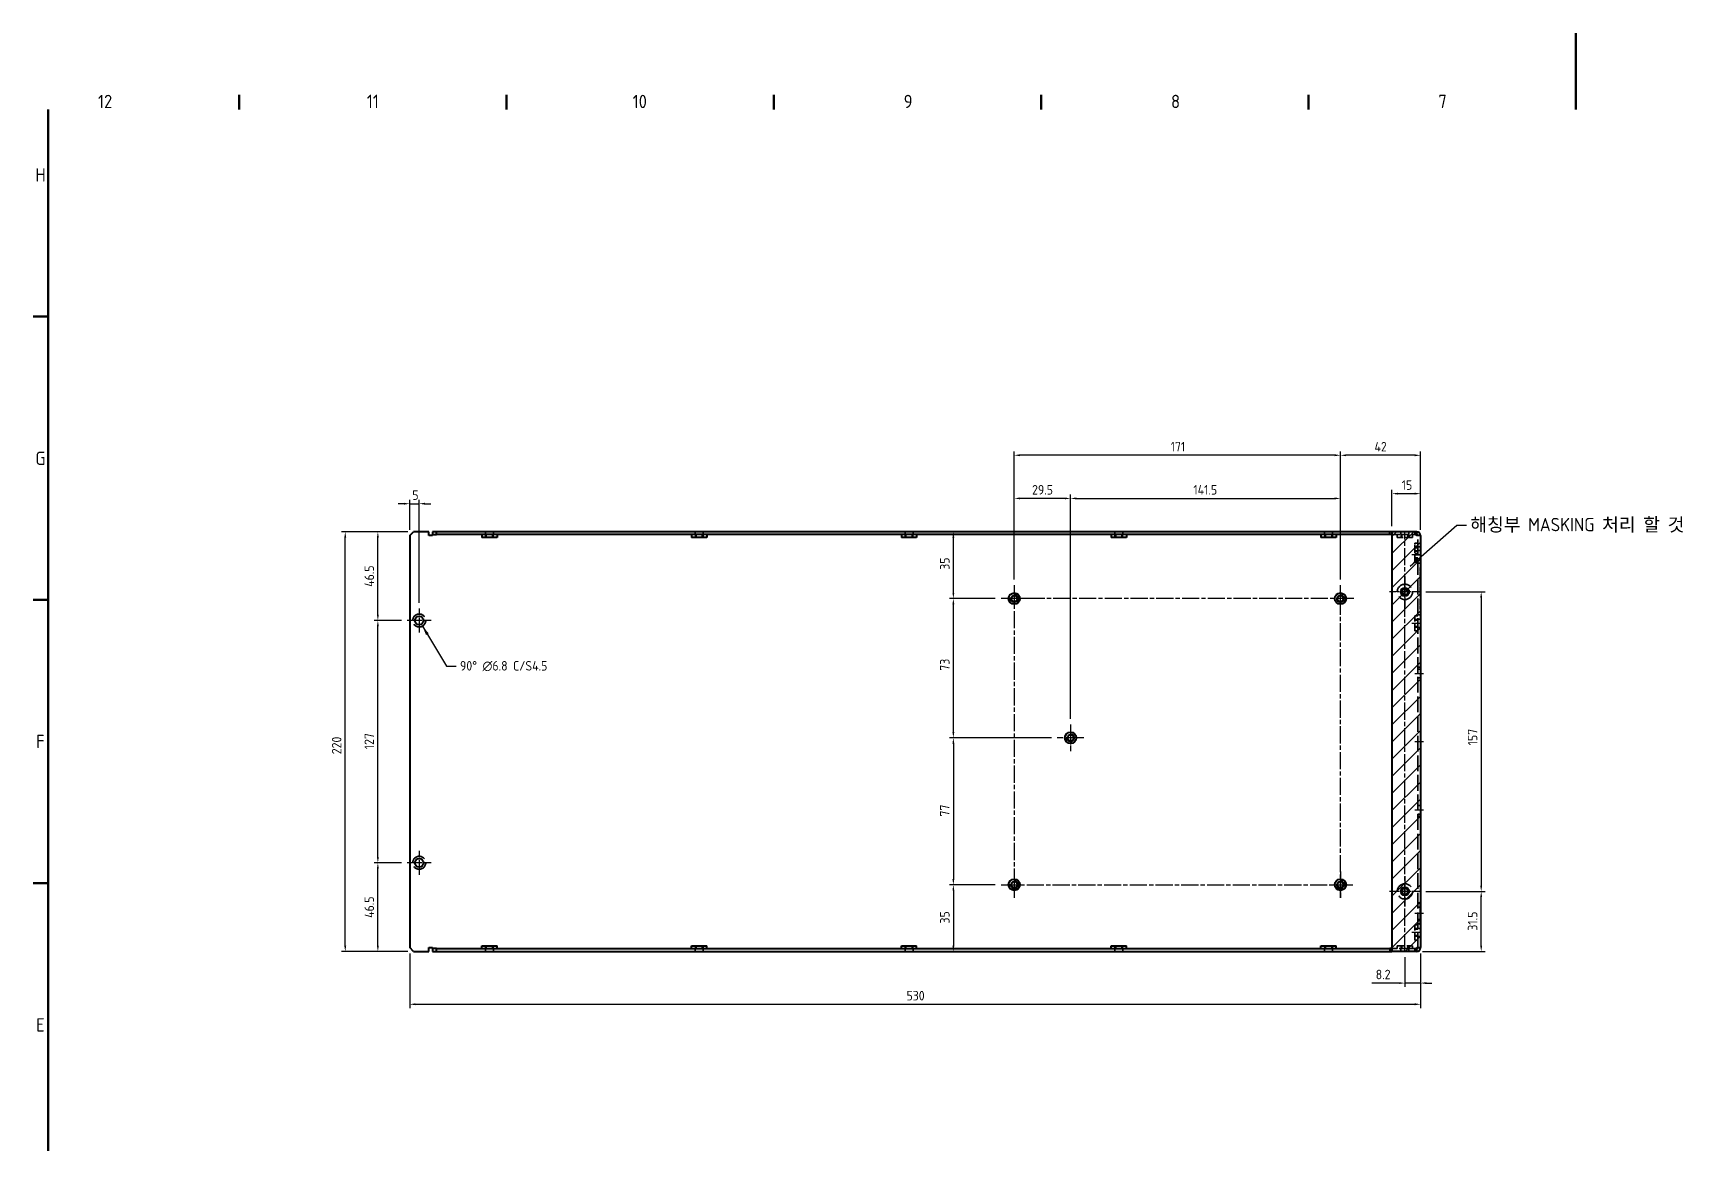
# Model space of a CAD drawing. Header units: millimetres. Extents: x 0 to 1682, y 0 to 1188.
# Drawn here: x 32 to 904, y 606 to 1188 of the extents above; entities that cross this region are included whole.
import ezdxf

# ---------------------------------------------------------------- set-up
doc = ezdxf.new("R2010")
doc.units = ezdxf.units.MM
doc.header["$LTSCALE"] = 2
doc.linetypes.add('CHAIN', pattern=[0.3543, 0.2362, -0.0295, 0.0591, -0.0295])
doc.linetypes.add('DASHED', pattern=[0.2067, 0.1654, -0.0413])
doc.layers.get('0').update_dxf_attribs({"color": 3, "lineweight": 25})
for name, color, linetype, lineweight in [('가려진 것(ISO)', 2, 'DASHED', 35), ('가시적인 것(ISO)', 3, 'Continuous', 40), ('가시적인 좁은 것(ISO)', 3, 'Continuous', 35), ('경계(ISO)', 7, 'Continuous', 50), ('기호(ISO)', 5, 'Continuous', 25), ('중심 표식(ISO)', 1, 'Continuous', 25), ('중심선(ISO)', 1, 'Continuous', 25), ('치수(ISO)', 2, 'Continuous', 25), ('해치(ISO)', 7, 'Continuous', 18)]:
    doc.layers.add(name, color=color, linetype=linetype, lineweight=lineweight)
doc.styles.add('문자 텍스트_PSTEK_POSCO', font='isocp.shx')
doc.styles.add('치수 텍스트_PSTEK_POSCO', font='isocp.shx')
doc.dimstyles.new('치수_PSTEK_POSCO', dxfattribs={"dimscale": 2, "dimtxt": 2.5, "dimasz": 1.5, "dimexe": 1, "dimexo": 1.5, "dimgap": 1, "dimtad": 1, "dimrnd": 1e-08, "dimdsep": 46, "dimtxsty": '치수 텍스트_PSTEK_POSCO', "dimcen": 0.09, "dimdle": 10, "dimclrd": 7, "dimclre": 7, "dimclrt": 2, "dimadec": 1, "dimazin": 2, "dimtfac": 1, "dimtmove": 0, "dimatfit": 3, "dimfxl": 0, "dimtolj": 1, "dimlwd": -1, "dimlwe": -1, "dimarcsym": 0})
doc.dimstyles.new('치수_PSTEK_POSCO$7', dxfattribs={"dimscale": 2, "dimtxt": 2.5, "dimasz": 2.5, "dimexe": 1, "dimexo": 1.5, "dimgap": 1, "dimtad": 1, "dimrnd": 1e-08, "dimdsep": 46, "dimtxsty": '치수 텍스트_PSTEK_POSCO', "dimcen": 0.09, "dimdle": 10, "dimclrd": 7, "dimclre": 7, "dimclrt": 2, "dimadec": 1, "dimazin": 2, "dimtfac": 1, "dimtmove": 0, "dimatfit": 3, "dimfxl": 0, "dimtolj": 1, "dimlwd": -1, "dimlwe": -1, "dimarcsym": 0})

# ---------------------------------------------------------------- blocks, each defined once
blk = doc.blocks.new('경계 Default Border')
at = {"layer": '경계(ISO)'}
for p, q in [((70.08, 574), (70.08, 577.9)), ((140.17, 574), (140.17, 577.9)), ((210.25, 574), (210.25, 577.9)), ((280.33, 574), (280.33, 577.9)), ((350.42, 574), (350.42, 577.9)), ((20, 519.75), (16.1, 519.75)), ((20, 445.5), (16.1, 445.5)), ((20, 371.25), (16.1, 371.25))]:
    blk.add_line(p, q, dxfattribs=at)
at = {"layer": '경계(ISO)', "flags": 128}
for points in [[(420.5, 594), (420.5, 574)], [(20, 20), (20, 574)]]:
    blk.add_lwpolyline(points, dxfattribs=at)
at = {"layer": '경계(ISO)', "color": 2, "char_height": 3.5, "attachment_point": 7, "style": '문자 텍스트_PSTEK_POSCO'}
for s, insert in [('12', (33.08, 574.37)), ('11', (103.55, 574.4)), ('10', (173.25, 574.37)), ('9', (244.29, 574.37)), ('8', (314.38, 574.37)), ('7', (384.46, 574.39)), ('H', (16.66, 555.13)), ('G', (16.66, 480.84)), ('F', (16.85, 406.63)), ('E', (16.85, 332.34))]:
    blk.add_mtext(s, dxfattribs=dict(at, insert=insert))
blk = doc.blocks.new('*D22')
at = {"layer": 'Defpoints', "color": 0}
for p in [(229.58, 708.66), (759.58, 708.66), (759.58, 678.99)]:
    blk.add_point(p, dxfattribs=at)
at = {"layer": '치수(ISO)', "color": 7}
for p, q in [((229.58, 705.66), (229.58, 676.99)), ((759.58, 705.66), (759.58, 676.99)), ((232.58, 678.99), (756.58, 678.99))]:
    blk.add_line(p, q, dxfattribs=at)
for points in [[(232.58, 679.49), (232.58, 678.49), (229.58, 678.99)], [(756.58, 679.49), (756.58, 678.49), (759.58, 678.99)]]:
    blk.add_solid(points, dxfattribs=at)
at = {"layer": '치수(ISO)', "color": 2, "insert": (490.07, 683.49), "char_height": 5, "attachment_point": 4, "style": '치수 텍스트_PSTEK_POSCO'}
blk.add_mtext('\\A1;530', dxfattribs=at)
blk = doc.blocks.new('*D29')
at = {"layer": 'Defpoints', "color": 0}
for p in [(717.58, 966.76), (759.58, 924.66), (717.58, 898.61)]:
    blk.add_point(p, dxfattribs=at)
at = {"layer": '치수(ISO)', "color": 7}
for p, q in [((717.58, 901.61), (717.58, 968.76)), ((759.58, 927.66), (759.58, 968.76)), ((756.58, 966.76), (720.58, 966.76))]:
    blk.add_line(p, q, dxfattribs=at)
for points in [[(720.58, 967.26), (720.58, 966.26), (717.58, 966.76)], [(756.58, 967.26), (756.58, 966.26), (759.58, 966.76)]]:
    blk.add_solid(points, dxfattribs=at)
at = {"layer": '치수(ISO)', "color": 2, "insert": (735.43, 971.26), "char_height": 5, "attachment_point": 4, "style": '치수 텍스트_PSTEK_POSCO'}
blk.add_mtext('\\A1;42', dxfattribs=at)
blk = doc.blocks.new('*D30')
at = {"layer": 'Defpoints', "color": 0}
for p in [(514.63, 891.66), (539.63, 891.66), (569.13, 818.66)]:
    blk.add_point(p, dxfattribs=at)
at = {"layer": '치수(ISO)', "color": 7}
for p, q in [((536.63, 891.66), (512.63, 891.66)), ((514.63, 821.66), (514.63, 888.66)), ((566.13, 818.66), (512.63, 818.66))]:
    blk.add_line(p, q, dxfattribs=at)
for points in [[(514.13, 888.66), (515.13, 888.66), (514.63, 891.66)], [(514.13, 821.66), (515.13, 821.66), (514.63, 818.66)]]:
    blk.add_solid(points, dxfattribs=at)
at = {"layer": '치수(ISO)', "color": 2, "insert": (510.13, 853.81), "char_height": 5, "attachment_point": 4, "rotation": 90, "style": '치수 텍스트_PSTEK_POSCO'}
blk.add_mtext('\\A1;73', dxfattribs=at)
blk = doc.blocks.new('*D31')
at = {"layer": 'Defpoints', "color": 0}
for p in [(423.16, 926.66), (514.63, 926.66), (539.63, 891.66)]:
    blk.add_point(p, dxfattribs=at)
at = {"layer": '치수(ISO)', "color": 7}
for p, q in [((514.63, 894.66), (514.63, 923.66)), ((536.63, 891.66), (512.63, 891.66))]:
    blk.add_line(p, q, dxfattribs=at)
for points in [[(514.13, 923.66), (515.13, 923.66), (514.63, 926.66)], [(514.13, 894.66), (515.13, 894.66), (514.63, 891.66)]]:
    blk.add_solid(points, dxfattribs=at)
at = {"layer": '치수(ISO)', "color": 2, "insert": (510.13, 906.75), "char_height": 5, "attachment_point": 4, "rotation": 90, "style": '치수 텍스트_PSTEK_POSCO'}
blk.add_mtext('\\A1;35', dxfattribs=at)
blk = doc.blocks.new('*D32')
at = {"layer": 'Defpoints', "color": 0}
for p in [(759.58, 946.66), (744.58, 926.66), (759.58, 924.66)]:
    blk.add_point(p, dxfattribs=at)
at = {"layer": '치수(ISO)', "color": 7}
for p, q in [((744.58, 929.66), (744.58, 948.66)), ((747.58, 946.66), (756.58, 946.66)), ((759.58, 927.66), (759.58, 948.66))]:
    blk.add_line(p, q, dxfattribs=at)
for points in [[(747.58, 947.16), (747.58, 946.16), (744.58, 946.66)], [(756.58, 947.16), (756.58, 946.16), (759.58, 946.66)]]:
    blk.add_solid(points, dxfattribs=at)
at = {"layer": '치수(ISO)', "color": 2, "insert": (749.72, 951.16), "char_height": 5, "attachment_point": 4, "style": '치수 텍스트_PSTEK_POSCO'}
blk.add_mtext('\\A1;15', dxfattribs=at)
blk = doc.blocks.new('*D33')
at = {"layer": 'Defpoints', "color": 0}
for p in [(195.78, 926.66), (231.58, 926.66), (231.58, 706.66)]:
    blk.add_point(p, dxfattribs=at)
at = {"layer": '치수(ISO)', "color": 7}
for p, q in [((228.58, 926.66), (193.78, 926.66)), ((195.78, 709.66), (195.78, 923.66)), ((228.58, 706.66), (193.78, 706.66))]:
    blk.add_line(p, q, dxfattribs=at)
for points in [[(195.28, 923.66), (196.28, 923.66), (195.78, 926.66)], [(195.28, 709.66), (196.28, 709.66), (195.78, 706.66)]]:
    blk.add_solid(points, dxfattribs=at)
at = {"layer": '치수(ISO)', "color": 2, "insert": (191.28, 810.07), "char_height": 5, "attachment_point": 4, "rotation": 90, "style": '치수 텍스트_PSTEK_POSCO'}
blk.add_mtext('\\A1;220', dxfattribs=at)
blk = doc.blocks.new('*D34')
at = {"layer": 'Defpoints', "color": 0}
for p in [(759.38, 895.16), (759.38, 738.16), (791.38, 738.16)]:
    blk.add_point(p, dxfattribs=at)
at = {"layer": '치수(ISO)', "color": 7}
for p, q in [((762.38, 895.16), (793.38, 895.16)), ((791.38, 892.16), (791.38, 741.16)), ((762.38, 738.16), (793.38, 738.16))]:
    blk.add_line(p, q, dxfattribs=at)
for points in [[(790.88, 892.16), (791.88, 892.16), (791.38, 895.16)], [(790.88, 741.16), (791.88, 741.16), (791.38, 738.16)]]:
    blk.add_solid(points, dxfattribs=at)
at = {"layer": '치수(ISO)', "color": 2, "insert": (786.88, 814.73), "char_height": 5, "attachment_point": 4, "rotation": 90, "style": '치수 텍스트_PSTEK_POSCO'}
blk.add_mtext('\\A1;157', dxfattribs=at)
blk = doc.blocks.new('*D35')
at = {"layer": 'Defpoints', "color": 0}
for p in [(759.38, 738.16), (791.38, 738.16), (757.58, 706.66)]:
    blk.add_point(p, dxfattribs=at)
at = {"layer": '치수(ISO)', "color": 7}
for p, q in [((762.38, 738.16), (793.38, 738.16)), ((791.38, 709.66), (791.38, 735.16)), ((760.58, 706.66), (793.38, 706.66))]:
    blk.add_line(p, q, dxfattribs=at)
for points in [[(790.88, 735.16), (791.88, 735.16), (791.38, 738.16)], [(790.88, 709.66), (791.88, 709.66), (791.38, 706.66)]]:
    blk.add_solid(points, dxfattribs=at)
at = {"layer": '치수(ISO)', "color": 2, "insert": (786.88, 717.56), "char_height": 5, "attachment_point": 4, "rotation": 90, "style": '치수 텍스트_PSTEK_POSCO'}
blk.add_mtext('\\A1;31.5', dxfattribs=at)
blk = doc.blocks.new('*D54')
at = {"layer": 'Defpoints', "color": 0}
for p in [(717.58, 944.17), (717.58, 898.61), (576.08, 825.61)]:
    blk.add_point(p, dxfattribs=at)
at = {"layer": '치수(ISO)', "color": 7}
for p, q in [((576.08, 828.61), (576.08, 946.17)), ((579.08, 944.17), (714.58, 944.17)), ((717.58, 901.61), (717.58, 946.17))]:
    blk.add_line(p, q, dxfattribs=at)
for points in [[(579.08, 944.67), (579.08, 943.67), (576.08, 944.17)], [(714.58, 944.67), (714.58, 943.67), (717.58, 944.17)]]:
    blk.add_solid(points, dxfattribs=at)
at = {"layer": '치수(ISO)', "color": 2, "insert": (640.47, 948.67), "char_height": 5, "attachment_point": 4, "style": '치수 텍스트_PSTEK_POSCO'}
blk.add_mtext('\\A1;141.5', dxfattribs=at)
blk = doc.blocks.new('*D55')
at = {"layer": 'Defpoints', "color": 0}
for p in [(546.58, 966.79), (546.58, 898.61), (717.58, 898.61)]:
    blk.add_point(p, dxfattribs=at)
at = {"layer": '치수(ISO)', "color": 7}
for p, q in [((546.58, 901.61), (546.58, 968.79)), ((717.58, 901.61), (717.58, 968.79)), ((714.58, 966.79), (549.58, 966.79))]:
    blk.add_line(p, q, dxfattribs=at)
for points in [[(549.58, 967.29), (549.58, 966.29), (546.58, 966.79)], [(714.58, 967.29), (714.58, 966.29), (717.58, 966.79)]]:
    blk.add_solid(points, dxfattribs=at)
at = {"layer": '치수(ISO)', "color": 2, "insert": (628.58, 971.29), "char_height": 5, "attachment_point": 4, "style": '치수 텍스트_PSTEK_POSCO'}
blk.add_mtext('\\A1;171', dxfattribs=at)
blk = doc.blocks.new('*D58')
at = {"layer": 'Defpoints', "color": 0}
for p in [(569.13, 818.66), (514.63, 741.66), (539.63, 741.66)]:
    blk.add_point(p, dxfattribs=at)
at = {"layer": '치수(ISO)', "color": 7}
for p, q in [((566.13, 818.66), (512.63, 818.66)), ((514.63, 815.66), (514.63, 744.66)), ((536.63, 741.66), (512.63, 741.66))]:
    blk.add_line(p, q, dxfattribs=at)
for points in [[(514.13, 815.66), (515.13, 815.66), (514.63, 818.66)], [(514.13, 744.66), (515.13, 744.66), (514.63, 741.66)]]:
    blk.add_solid(points, dxfattribs=at)
at = {"layer": '치수(ISO)', "color": 2, "insert": (510.13, 777.41), "char_height": 5, "attachment_point": 4, "rotation": 90, "style": '치수 텍스트_PSTEK_POSCO'}
blk.add_mtext('\\A1;77', dxfattribs=at)
blk = doc.blocks.new('*D59')
at = {"layer": 'Defpoints', "color": 0}
for p in [(539.63, 741.66), (514.63, 706.66), (514.63, 706.66)]:
    blk.add_point(p, dxfattribs=at)
at = {"layer": '치수(ISO)', "color": 7}
for p, q in [((536.63, 741.66), (512.63, 741.66)), ((514.63, 738.66), (514.63, 709.66))]:
    blk.add_line(p, q, dxfattribs=at)
for points in [[(514.13, 738.66), (515.13, 738.66), (514.63, 741.66)], [(514.13, 709.66), (515.13, 709.66), (514.63, 706.66)]]:
    blk.add_solid(points, dxfattribs=at)
at = {"layer": '치수(ISO)', "color": 2, "insert": (510.13, 721.31), "char_height": 5, "attachment_point": 4, "rotation": 90, "style": '치수 텍스트_PSTEK_POSCO'}
blk.add_mtext('\\A1;35', dxfattribs=at)
blk = doc.blocks.new('*D60')
at = {"layer": 'Defpoints', "color": 0}
for p in [(546.58, 944.17), (546.58, 898.61), (576.08, 825.61)]:
    blk.add_point(p, dxfattribs=at)
at = {"layer": '치수(ISO)', "color": 7}
for p, q in [((546.58, 901.61), (546.58, 946.17)), ((573.08, 944.17), (549.58, 944.17)), ((576.08, 828.61), (576.08, 946.17))]:
    blk.add_line(p, q, dxfattribs=at)
for points in [[(549.58, 944.67), (549.58, 943.67), (546.58, 944.17)], [(573.08, 944.67), (573.08, 943.67), (576.08, 944.17)]]:
    blk.add_solid(points, dxfattribs=at)
at = {"layer": '치수(ISO)', "color": 2, "insert": (555.9, 948.67), "char_height": 5, "attachment_point": 4, "style": '치수 텍스트_PSTEK_POSCO'}
blk.add_mtext('\\A1;29.5', dxfattribs=at)
blk = doc.blocks.new('*D65')
at = {"layer": 'Defpoints', "color": 0}
for p in [(212.88, 753.16), (228.33, 753.16), (231.58, 706.66)]:
    blk.add_point(p, dxfattribs=at)
at = {"layer": '치수(ISO)', "color": 7}
for p, q in [((225.33, 753.16), (210.88, 753.16)), ((212.88, 709.66), (212.88, 750.16)), ((228.58, 706.66), (210.88, 706.66))]:
    blk.add_line(p, q, dxfattribs=at)
for points in [[(212.38, 750.16), (213.38, 750.16), (212.88, 753.16)], [(212.38, 709.66), (213.38, 709.66), (212.88, 706.66)]]:
    blk.add_solid(points, dxfattribs=at)
at = {"layer": '치수(ISO)', "color": 2, "insert": (208.38, 724.29), "char_height": 5, "attachment_point": 4, "rotation": 90, "style": '치수 텍스트_PSTEK_POSCO'}
blk.add_mtext('\\A1;46.5', dxfattribs=at)
blk = doc.blocks.new('*D66')
at = {"layer": 'Defpoints', "color": 0}
for p in [(212.88, 880.16), (228.33, 880.16), (228.33, 753.16)]:
    blk.add_point(p, dxfattribs=at)
at = {"layer": '치수(ISO)', "color": 7}
for p, q in [((225.33, 880.16), (210.88, 880.16)), ((212.88, 756.16), (212.88, 877.16)), ((225.33, 753.16), (210.88, 753.16))]:
    blk.add_line(p, q, dxfattribs=at)
for points in [[(212.38, 877.16), (213.38, 877.16), (212.88, 880.16)], [(212.38, 756.16), (213.38, 756.16), (212.88, 753.16)]]:
    blk.add_solid(points, dxfattribs=at)
at = {"layer": '치수(ISO)', "color": 2, "insert": (208.38, 812.68), "char_height": 5, "attachment_point": 4, "rotation": 90, "style": '치수 텍스트_PSTEK_POSCO'}
blk.add_mtext('\\A1;127', dxfattribs=at)
blk = doc.blocks.new('*D67')
at = {"layer": 'Defpoints', "color": 0}
for p in [(212.88, 926.66), (231.58, 926.66), (228.33, 880.16)]:
    blk.add_point(p, dxfattribs=at)
at = {"layer": '치수(ISO)', "color": 7}
for p, q in [((228.58, 926.66), (210.88, 926.66)), ((212.88, 883.16), (212.88, 923.66)), ((225.33, 880.16), (210.88, 880.16))]:
    blk.add_line(p, q, dxfattribs=at)
for points in [[(212.38, 923.66), (213.38, 923.66), (212.88, 926.66)], [(212.38, 883.16), (213.38, 883.16), (212.88, 880.16)]]:
    blk.add_solid(points, dxfattribs=at)
at = {"layer": '치수(ISO)', "color": 2, "insert": (208.38, 897.83), "char_height": 5, "attachment_point": 4, "rotation": 90, "style": '치수 텍스트_PSTEK_POSCO'}
blk.add_mtext('\\A1;46.5', dxfattribs=at)
blk = doc.blocks.new('*D68')
at = {"layer": 'Defpoints', "color": 0}
for p in [(234.58, 941.39), (229.58, 924.66), (234.58, 886.41)]:
    blk.add_point(p, dxfattribs=at)
at = {"layer": '치수(ISO)', "color": 7}
for p, q in [((229.58, 927.66), (229.58, 943.39)), ((234.58, 889.41), (234.58, 943.39)), ((226.58, 941.39), (223.58, 941.39)), ((229.58, 941.39), (234.58, 941.39)), ((237.58, 941.39), (240.58, 941.39))]:
    blk.add_line(p, q, dxfattribs=at)
for points in [[(226.58, 941.89), (226.58, 940.89), (229.58, 941.39)], [(237.58, 941.89), (237.58, 940.89), (234.58, 941.39)]]:
    blk.add_solid(points, dxfattribs=at)
at = {"layer": '치수(ISO)', "color": 2, "insert": (230.97, 945.89), "char_height": 5, "attachment_point": 4, "style": '치수 텍스트_PSTEK_POSCO'}
blk.add_mtext('\\A1;5', dxfattribs=at)
blk = doc.blocks.new('*D69')
at = {"layer": 'Defpoints', "color": 0}
for p in [(751.38, 706.66), (759.58, 708.66), (759.58, 690.1)]:
    blk.add_point(p, dxfattribs=at)
at = {"layer": '치수(ISO)', "color": 7}
for p, q in [((751.38, 703.66), (751.38, 688.1)), ((759.58, 705.66), (759.58, 688.1)), ((748.38, 690.1), (734.07, 690.1)), ((759.58, 690.1), (751.38, 690.1)), ((762.58, 690.1), (765.58, 690.1))]:
    blk.add_line(p, q, dxfattribs=at)
for points in [[(748.38, 690.6), (748.38, 689.6), (751.38, 690.1)], [(762.58, 690.6), (762.58, 689.6), (759.58, 690.1)]]:
    blk.add_solid(points, dxfattribs=at)
at = {"layer": '치수(ISO)', "color": 2, "insert": (736.07, 694.6), "char_height": 5, "attachment_point": 4, "style": '치수 텍스트_PSTEK_POSCO'}
blk.add_mtext('\\A1;8.2', dxfattribs=at)

msp = doc.modelspace()

# ---------------------------------------------------------------- hatches: boundary and pattern name
at = {"layer": '해치(ISO)'}
h = msp.add_hatch(dxfattribs=at)
h.set_pattern_fill('ANSI31', color=1, scale=50.8, style=0)
h.set_pattern_definition([(45, (0, 0), (-4.490128, 4.490128), [])])
edge = h.paths.add_edge_path()
edge.add_line((744.575, 926.664), (744.575, 706.664))
edge.add_line((744.575, 706.664), (757.575, 706.664))
edge.add_arc((757.575, 708.664), 2, 270, 360)
edge.add_line((759.575, 708.664), (759.575, 924.664))
edge.add_arc((757.575, 924.664), 2, 0, 90)
edge.add_line((757.575, 926.664), (744.575, 926.664))

# ---------------------------------------------------------------- linework, layer by layer
at = {"layer": '가려진 것(ISO)', "ltscale": 1.428422}
for p, q in [((269.275, 926.664), (269.275, 925.164)), ((269.375, 925.164), (269.375, 923.664)), ((269.754, 923.664), (269.754, 925.164)), ((272.996, 923.664), (272.996, 925.164)), ((273.375, 923.664), (273.375, 925.164)), ((273.475, 926.664), (273.475, 925.164)), ((379.275, 926.664), (379.275, 925.164)), ((379.375, 925.164), (379.375, 923.664)), ((379.754, 923.664), (379.754, 925.164)), ((382.996, 923.664), (382.996, 925.164)), ((383.375, 923.664), (383.375, 925.164)), ((383.475, 926.664), (383.475, 925.164)), ((489.275, 926.664), (489.275, 925.164)), ((489.375, 925.164), (489.375, 923.664)), ((489.754, 923.664), (489.754, 925.164)), ((492.996, 923.664), (492.996, 925.164)), ((493.375, 923.664), (493.375, 925.164)), ((493.475, 926.664), (493.475, 925.164)), ((599.275, 926.664), (599.275, 925.164)), ((599.375, 925.164), (599.375, 923.664)), ((599.754, 923.664), (599.754, 925.164)), ((602.996, 923.664), (602.996, 925.164)), ((603.375, 923.664), (603.375, 925.164)), ((603.475, 926.664), (603.475, 925.164)), ((709.275, 926.664), (709.275, 925.164)), ((709.375, 925.164), (709.375, 923.664)), ((709.754, 923.664), (709.754, 925.164)), ((712.996, 923.664), (712.996, 925.164)), ((713.375, 923.664), (713.375, 925.164)), ((713.475, 926.664), (713.475, 925.164)), ((747.375, 925.164), (747.375, 923.664)), ((749.275, 926.664), (749.275, 925.164)), ((749.375, 925.164), (749.375, 923.664)), ((749.754, 923.664), (749.754, 925.164)), ((752.996, 923.664), (752.996, 925.164)), ((753.375, 923.664), (753.375, 925.164)), ((753.475, 926.664), (753.475, 925.164)), ((755.375, 925.164), (755.375, 923.664)), ((758.075, 920.664), (756.575, 920.664)), ((758.075, 918.664), (756.575, 918.664)), ((758.075, 918.285), (756.575, 918.285)), ((758.075, 916.664), (756.575, 916.664)), ((758.075, 916.285), (756.575, 916.285)), ((758.075, 918.764), (759.575, 918.764)), ((758.075, 916.914), (759.575, 916.914)), ((758.075, 915.043), (756.575, 915.043)), ((756.575, 914.664), (758.075, 914.664)), ((758.075, 913.043), (756.575, 913.043)), ((756.575, 912.664), (758.075, 912.664)), ((758.075, 910.664), (756.575, 910.664)), ((758.075, 914.564), (759.575, 914.564)), ((758.075, 912.414), (759.575, 912.414)), ((758.075, 910.164), (759.575, 910.164)), ((758.075, 882.664), (756.575, 882.664)), ((758.075, 880.664), (756.575, 880.664)), ((758.075, 883.164), (759.575, 883.164)), ((758.075, 880.914), (759.575, 880.914)), ((758.075, 880.285), (756.575, 880.285)), ((758.075, 877.043), (756.575, 877.043)), ((756.575, 876.664), (758.075, 876.664)), ((758.075, 874.664), (756.575, 874.664)), ((758.075, 876.414), (759.575, 876.414)), ((758.075, 855.664), (759.575, 855.664)), ((758.075, 854.664), (759.575, 854.664)), ((758.075, 850.164), (759.575, 850.164)), ((758.075, 783.164), (759.575, 783.164)), ((758.075, 778.664), (759.575, 778.664)), ((758.075, 777.664), (759.575, 777.664)), ((759.575, 732.164), (758.075, 732.164)), ((758.075, 729.914), (759.575, 729.914)), ((758.075, 720.664), (756.575, 720.664)), ((758.075, 718.664), (756.575, 718.664)), ((758.075, 718.285), (756.575, 718.285)), ((758.075, 715.043), (756.575, 715.043)), ((758.075, 723.414), (759.575, 723.414)), ((759.575, 721.164), (758.075, 721.164)), ((758.075, 718.764), (759.575, 718.764)), ((269.275, 708.164), (269.275, 706.664)), ((269.375, 709.664), (269.375, 708.164)), ((269.754, 708.164), (269.754, 709.664)), ((272.996, 708.164), (272.996, 709.664)), ((273.375, 708.164), (273.375, 709.664)), ((273.475, 708.164), (273.475, 706.664)), ((379.275, 708.164), (379.275, 706.664)), ((379.375, 709.664), (379.375, 708.164)), ((379.754, 708.164), (379.754, 709.664)), ((382.996, 708.164), (382.996, 709.664)), ((383.375, 708.164), (383.375, 709.664)), ((383.475, 708.164), (383.475, 706.664)), ((489.275, 708.164), (489.275, 706.664)), ((489.375, 709.664), (489.375, 708.164)), ((489.754, 708.164), (489.754, 709.664)), ((492.996, 708.164), (492.996, 709.664)), ((493.375, 708.164), (493.375, 709.664)), ((493.475, 708.164), (493.475, 706.664)), ((599.275, 708.164), (599.275, 706.664)), ((599.375, 709.664), (599.375, 708.164)), ((599.754, 708.164), (599.754, 709.664)), ((602.996, 708.164), (602.996, 709.664)), ((603.375, 708.164), (603.375, 709.664)), ((603.475, 708.164), (603.475, 706.664)), ((709.275, 708.164), (709.275, 706.664)), ((709.375, 709.664), (709.375, 708.164)), ((709.754, 708.164), (709.754, 709.664)), ((712.996, 708.164), (712.996, 709.664)), ((713.375, 708.164), (713.375, 709.664)), ((713.475, 708.164), (713.475, 706.664)), ((747.375, 708.164), (747.375, 709.664)), ((749.275, 708.164), (749.275, 706.664)), ((749.375, 709.664), (749.375, 708.164)), ((749.754, 708.164), (749.754, 709.664)), ((752.996, 708.164), (752.996, 709.664)), ((753.375, 708.164), (753.375, 709.664)), ((753.475, 708.164), (753.475, 706.664)), ((755.375, 708.164), (755.375, 709.664)), ((756.575, 714.664), (758.075, 714.664)), ((758.075, 712.664), (756.575, 712.664)), ((758.075, 714.564), (759.575, 714.564))]:
    msp.add_line(p, q, dxfattribs=at)
at = {"layer": '가려진 것(ISO)', "ltscale": 12.380428}
for p, q in [((744.575, 925.164), (757.575, 925.164)), ((757.575, 708.164), (744.575, 708.164))]:
    msp.add_line(p, q, dxfattribs=at)
at = {"layer": '가려진 것(ISO)', "ltscale": 1.261536}
for p, q in [((756.515, 925.339), (756.515, 926.664)), ((756.515, 707.989), (756.515, 706.664))]:
    msp.add_line(p, q, dxfattribs=at)
at = {"layer": '가려진 것(ISO)', "ltscale": 0.166787}
for p, q in [((756.515, 925.164), (756.515, 925.339)), ((756.515, 708.164), (756.515, 707.989))]:
    msp.add_line(p, q, dxfattribs=at)
at = {"layer": '가려진 것(ISO)', "ltscale": 24.880779}
msp.add_line((758.075, 708.664), (758.075, 924.664), dxfattribs=at)
at = {"layer": '가려진 것(ISO)', "ltscale": 11.967462}
for p, q in [((755.375, 923.664), (747.375, 923.664)), ((756.575, 910.664), (756.575, 918.664)), ((756.575, 874.664), (756.575, 882.664)), ((756.575, 712.664), (756.575, 720.664)), ((747.375, 709.664), (755.375, 709.664))]:
    msp.add_line(p, q, dxfattribs=at)
at = {"layer": '가려진 것(ISO)', "ltscale": 3.989087}
msp.add_line((756.575, 918.664), (756.575, 920.664), dxfattribs=at)
at = {"layer": '가려진 것(ISO)', "ltscale": 0.009423}
for p, q in [((759.575, 907.836), (759.585, 907.836)), ((759.575, 906.642), (759.585, 906.642)), ((759.575, 904.867), (759.585, 904.867)), ((759.575, 904.862), (759.585, 904.862)), ((759.575, 904.157), (759.585, 904.157)), ((759.575, 903.695), (759.585, 903.695)), ((759.575, 902.346), (759.585, 902.346)), ((759.575, 901.561), (759.585, 901.561)), ((759.575, 899.648), (759.585, 899.648)), ((759.575, 898.848), (759.585, 898.848)), ((759.575, 896.922), (759.585, 896.922)), ((759.575, 896.543), (759.585, 896.543)), ((759.575, 895.741), (759.585, 895.741)), ((759.575, 894.294), (759.585, 894.294)), ((759.575, 893.915), (759.585, 893.915)), ((759.575, 893.113), (759.585, 893.113)), ((759.575, 890.878), (759.585, 890.878)), ((759.575, 890.57), (759.585, 890.57)), ((759.575, 890.47), (759.585, 890.47)), ((759.575, 890.251), (759.585, 890.251)), ((759.575, 889.5), (759.585, 889.5)), ((759.575, 889.286), (759.585, 889.286)), ((759.575, 889.191), (759.585, 889.191)), ((759.575, 889.16), (759.585, 889.16)), ((759.575, 888.919), (759.585, 888.919)), ((759.575, 888.878), (759.585, 888.878)), ((759.575, 888.503), (759.585, 888.503)), ((759.575, 886.69), (759.585, 886.69)), ((759.575, 732.364), (759.585, 732.364)), ((759.575, 730.664), (759.585, 730.664)), ((759.575, 729.164), (759.585, 729.164)), ((759.575, 728.164), (759.585, 728.164)), ((759.575, 727.014), (759.585, 727.014)), ((759.575, 726.314), (759.585, 726.314)), ((759.575, 725.164), (759.585, 725.164)), ((759.575, 724.164), (759.585, 724.164)), ((759.575, 722.664), (759.585, 722.664)), ((759.575, 720.964), (759.585, 720.964))]:
    msp.add_line(p, q, dxfattribs=at)
at = {"layer": '가려진 것(ISO)', "ltscale": 30.397606}
for centre in [(751.375, 895.164), (751.375, 738.164)]:
    msp.add_circle(centre, 4, dxfattribs=at)
at = {"layer": '가려진 것(ISO)', "ltscale": 25.837965}
for centre in [(234.575, 880.164), (234.575, 753.164)]:
    msp.add_circle(centre, 3.4, dxfattribs=at)
at = {"layer": '가려진 것(ISO)', "ltscale": 2.644453}
for points, knots in [([(757.405, 925.164), (757.14, 925.921), (756.876, 926.53), (756.612, 926.643), (756.58, 926.657), (756.547, 926.664), (756.515, 926.664)], [0.2526803, 0.2526803, 0.2526803, 0.2526803, 1.4265326, 1.4265326, 1.4265326, 1.5707963, 1.5707963, 1.5707963, 1.5707963]), ([(756.515, 706.664), (756.779, 706.664), (757.043, 707.169), (757.307, 707.891), (757.34, 707.979), (757.372, 708.071), (757.405, 708.164)], [0, 0, 0, 0, 1.1738524, 1.1738524, 1.1738524, 1.3181161, 1.3181161, 1.3181161, 1.3181161])]:
    msp.add_open_spline(points, degree=3, knots=knots, dxfattribs=at)
at = {"layer": '가려진 것(ISO)', "ltscale": 1.253394}
for points in [[(757.575, 924.664), (757.222, 924.926), (756.868, 925.164), (756.515, 925.164)], [(757.575, 708.664), (757.222, 708.402), (756.868, 708.164), (756.515, 708.164)]]:
    msp.add_open_spline(points, degree=3, dxfattribs=at)
at = {"layer": '가려진 것(ISO)', "ltscale": 0.507866}
for points in [[(757.575, 924.664), (757.518, 924.832), (757.461, 925.001), (757.405, 925.164)], [(757.405, 708.164), (757.461, 708.327), (757.518, 708.495), (757.575, 708.664)]]:
    msp.add_open_spline(points, degree=3, dxfattribs=at)
at = {"layer": '가시적인 것(ISO)'}
for p, q in [((229.575, 924.664), (231.575, 926.664)), ((229.575, 924.664), (229.575, 708.664)), ((239.575, 926.664), (231.575, 926.664)), ((239.575, 924.664), (239.575, 926.664)), ((241.575, 924.664), (239.575, 924.664)), ((243.575, 926.664), (241.575, 926.664)), ((241.575, 926.664), (241.575, 925.164)), ((241.575, 925.164), (243.575, 925.164)), ((241.575, 925.164), (241.575, 924.664)), ((243.575, 925.164), (243.575, 926.664)), ((743.515, 926.664), (243.575, 926.664)), ((743.515, 925.164), (243.575, 925.164)), ((267.375, 925.164), (267.375, 923.664)), ((275.375, 925.164), (275.375, 923.664)), ((377.375, 925.164), (377.375, 923.664)), ((385.375, 925.164), (385.375, 923.664)), ((487.375, 925.164), (487.375, 923.664)), ((495.375, 925.164), (495.375, 923.664)), ((597.375, 925.164), (597.375, 923.664)), ((605.375, 925.164), (605.375, 923.664)), ((707.375, 925.164), (707.375, 923.664)), ((715.375, 925.164), (715.375, 923.664)), ((744.575, 926.664), (743.515, 926.664)), ((743.515, 925.164), (743.515, 926.664)), ((744.575, 925.164), (743.515, 925.164)), ((757.575, 926.664), (744.575, 926.664)), ((744.575, 926.664), (744.575, 706.664)), ((757.575, 924.664), (757.575, 926.664)), ((758.075, 924.664), (757.575, 924.664)), ((759.575, 924.664), (758.075, 924.664)), ((759.575, 924.664), (759.575, 708.664)), ((275.375, 923.664), (267.375, 923.664)), ((385.375, 923.664), (377.375, 923.664)), ((495.375, 923.664), (487.375, 923.664)), ((605.375, 923.664), (597.375, 923.664)), ((715.375, 923.664), (707.375, 923.664)), ((759.575, 907.925), (759.585, 907.925)), ((759.575, 905.92), (759.585, 905.92)), ((759.575, 905.562), (759.585, 905.562)), ((759.575, 903.635), (759.585, 903.635)), ((759.575, 903.445), (759.585, 903.445)), ((759.575, 903.377), (759.585, 903.377)), ((759.575, 902.616), (759.585, 902.616)), ((759.575, 901.964), (759.585, 901.964)), ((759.575, 901.31), (759.585, 901.31)), ((759.575, 900.53), (759.585, 900.53)), ((759.575, 900.404), (759.585, 900.404)), ((759.575, 898.092), (759.585, 898.092)), ((759.585, 902.616), (759.585, 903.377)), ((759.585, 901.964), (759.585, 902.616)), ((759.585, 901.31), (759.585, 901.964)), ((759.585, 900.53), (759.585, 901.31)), ((759.575, 897.814), (759.585, 897.814)), ((759.575, 897.683), (759.585, 897.683)), ((759.575, 895.682), (759.585, 895.682)), ((759.575, 895.609), (759.585, 895.609)), ((759.575, 895.186), (759.585, 895.186)), ((759.575, 895.055), (759.585, 895.055)), ((759.575, 893.054), (759.585, 893.054)), ((759.575, 892.981), (759.585, 892.981)), ((759.575, 891.333), (759.585, 891.333)), ((759.575, 891.221), (759.585, 891.221)), ((759.575, 890.798), (759.585, 890.798)), ((759.575, 890.592), (759.585, 890.592)), ((759.585, 897.683), (759.585, 897.814)), ((759.585, 895.055), (759.585, 895.186)), ((759.585, 890.798), (759.585, 891.221)), ((759.585, 890.592), (759.585, 890.798)), ((759.575, 888.428), (759.585, 888.428)), ((759.575, 888.039), (759.585, 888.039)), ((759.575, 887.421), (759.585, 887.421)), ((759.575, 886.765), (759.585, 886.765)), ((759.575, 886.058), (759.585, 886.058)), ((759.585, 887.421), (759.585, 888.039)), ((759.585, 886.765), (759.585, 887.421)), ((759.575, 732.664), (759.585, 732.664)), ((759.585, 720.664), (759.585, 732.664)), ((759.575, 720.664), (759.585, 720.664)), ((231.575, 706.664), (229.575, 708.664)), ((231.575, 706.664), (239.575, 706.664)), ((239.575, 706.664), (239.575, 708.664)), ((239.575, 708.664), (241.575, 708.664)), ((241.575, 708.164), (241.575, 708.664)), ((243.575, 708.164), (241.575, 708.164)), ((241.575, 708.164), (241.575, 706.664)), ((241.575, 706.664), (243.575, 706.664)), ((243.575, 706.664), (243.575, 708.164)), ((243.575, 708.164), (743.515, 708.164)), ((243.575, 706.664), (743.515, 706.664)), ((267.375, 709.664), (275.375, 709.664)), ((267.375, 708.164), (267.375, 709.664)), ((275.375, 708.164), (275.375, 709.664)), ((377.375, 709.664), (385.375, 709.664)), ((377.375, 708.164), (377.375, 709.664)), ((385.375, 708.164), (385.375, 709.664)), ((487.375, 709.664), (495.375, 709.664)), ((487.375, 708.164), (487.375, 709.664)), ((495.375, 708.164), (495.375, 709.664)), ((597.375, 709.664), (605.375, 709.664)), ((597.375, 708.164), (597.375, 709.664)), ((605.375, 708.164), (605.375, 709.664)), ((707.375, 709.664), (715.375, 709.664)), ((707.375, 708.164), (707.375, 709.664)), ((715.375, 708.164), (715.375, 709.664)), ((744.575, 708.164), (743.515, 708.164)), ((743.515, 708.164), (743.515, 706.664)), ((743.515, 706.664), (744.575, 706.664)), ((757.575, 706.664), (744.575, 706.664)), ((757.575, 706.664), (757.575, 708.664)), ((757.575, 708.664), (758.075, 708.664)), ((758.075, 708.664), (759.575, 708.664))]:
    msp.add_line(p, q, dxfattribs=at)
for centre, radius in [((546.575, 891.664), 2.95), ((546.575, 891.664), 1.621), ((717.575, 891.664), 2.95), ((717.575, 891.664), 1.621), ((751.375, 895.164), 2.15), ((751.375, 895.164), 1.621), ((234.575, 880.164), 2.25), ((576.075, 818.664), 2.95), ((576.075, 818.664), 1.621), ((234.575, 753.164), 2.25), ((546.575, 741.664), 2.95), ((546.575, 741.664), 1.621), ((717.575, 741.664), 2.95), ((717.575, 741.664), 1.621), ((751.375, 738.164), 2.15), ((751.375, 738.164), 1.621)]:
    msp.add_circle(centre, radius, dxfattribs=at)
for centre, radius, start, end in [((757.575, 924.664), 2, 0, 90), ((757.575, 924.664), 0.5, 0, 90), ((757.575, 708.664), 0.5, 270, 0), ((757.575, 708.664), 2, 270, 0)]:
    msp.add_arc(centre, radius, start, end, dxfattribs=at)
for points in [[(759.585, 907.174), (759.585, 907.361), (759.585, 907.736), (759.585, 907.925)], [(759.585, 906.302), (759.585, 906.469), (759.585, 906.926), (759.585, 907.174)], [(759.585, 905.92), (759.585, 906.002), (759.585, 906.124), (759.585, 906.302)], [(759.585, 904.444), (759.585, 905.028), (759.585, 905.349), (759.585, 905.562)], [(759.585, 903.635), (759.585, 903.739), (759.585, 904.206), (759.585, 904.444)], [(759.585, 900.143), (759.585, 900.28), (759.585, 900.354), (759.585, 900.404)], [(759.585, 899.249), (759.585, 899.572), (759.585, 900.005), (759.585, 900.143)], [(759.585, 898.357), (759.585, 898.498), (759.585, 898.943), (759.585, 899.249)], [(759.585, 898.092), (759.585, 898.141), (759.585, 898.216), (759.585, 898.357)], [(759.585, 896.599), (759.585, 897.134), (759.585, 897.463), (759.585, 897.683)], [(759.585, 895.682), (759.585, 895.809), (759.585, 896.349), (759.585, 896.599)], [(759.585, 895.609), (759.585, 895.646), (759.585, 895.682)], [(759.585, 893.971), (759.585, 894.506), (759.585, 894.835), (759.585, 895.055)], [(759.585, 893.054), (759.585, 893.181), (759.585, 893.72), (759.585, 893.971)], [(759.585, 892.981), (759.585, 893.018), (759.585, 893.054)], [(759.585, 891.221), (759.585, 891.288), (759.585, 891.333)], [(759.585, 889.879), (759.585, 890.074), (759.585, 890.431), (759.585, 890.592)], [(759.585, 888.428), (759.585, 888.737), (759.585, 889.201), (759.585, 889.879)], [(759.585, 886.554), (759.585, 886.648), (759.585, 886.755), (759.585, 886.765)], [(759.585, 886.058), (759.585, 886.196), (759.585, 886.471), (759.585, 886.554)]]:
    msp.add_open_spline(points, degree=2, dxfattribs=at)
msp.add_open_spline([(759.585, 903.445), (759.585, 903.501), (759.585, 903.584), (759.585, 903.635)], degree=2, knots=[0, 0, 0, 1, 1.3771926, 1.3771926, 1.3771926], dxfattribs=at)
at = {"layer": '가시적인 좁은 것(ISO)'}
for centre, start, end in [((546.575, 891.664), 170, 80), ((717.575, 891.664), 170, 80), ((751.375, 895.164), 100, 10), ((576.075, 818.664), 170, 80), ((546.575, 741.664), 170, 80), ((717.575, 741.664), 170, 80), ((751.375, 738.164), 100, 10)]:
    msp.add_arc(centre, 2, start, end, dxfattribs=at)
at = {"layer": '중심 표식(ISO)', "linetype": 'CHAIN', "ltscale": 7.722792}
for p, q in [((717.575, 884.714), (717.575, 898.614)), ((553.525, 891.664), (539.625, 891.664)), ((576.075, 825.614), (576.075, 811.714)), ((583.025, 818.664), (569.125, 818.664)), ((546.575, 748.614), (546.575, 734.714)), ((717.575, 748.614), (717.575, 734.714))]:
    msp.add_line(p, q, dxfattribs=at)
at = {"layer": '중심 표식(ISO)', "linetype": 'CHAIN', "ltscale": 8.88956}
for p, q in [((751.375, 903.164), (751.375, 887.164)), ((759.375, 895.164), (743.375, 895.164)), ((751.375, 746.164), (751.375, 730.164)), ((759.375, 738.164), (743.375, 738.164))]:
    msp.add_line(p, q, dxfattribs=at)
at = {"layer": '중심 표식(ISO)', "linetype": 'CHAIN', "ltscale": 6.944946}
for p, q in [((234.575, 886.414), (234.575, 873.914)), ((240.825, 880.164), (228.325, 880.164)), ((234.575, 759.414), (234.575, 746.914)), ((240.825, 753.164), (228.325, 753.164))]:
    msp.add_line(p, q, dxfattribs=at)
at = {"layer": '중심선(ISO)', "linetype": 'CHAIN', "ltscale": 19.051651}
for p, q in [((751.375, 706.664), (751.375, 926.664)), ((546.575, 898.614), (546.575, 734.714)), ((717.575, 734.714), (717.575, 898.614)), ((724.525, 891.664), (539.625, 891.664)), ((539.625, 741.664), (724.525, 741.664))]:
    msp.add_line(p, q, dxfattribs=at)
at = {"layer": '중심선(ISO)', "linetype": 'CHAIN', "ltscale": 2.500117}
for p, q in [((759.575, 914.664), (755.075, 914.664)), ((759.575, 878.664), (755.075, 878.664)), ((756.575, 852.414), (761.075, 852.414)), ((756.575, 816.664), (761.075, 816.664)), ((756.575, 780.914), (761.075, 780.914)), ((756.575, 726.664), (761.075, 726.664)), ((759.575, 716.664), (755.075, 716.664))]:
    msp.add_line(p, q, dxfattribs=at)

# ---------------------------------------------------------------- block references
at = {"xscale": 2, "yscale": 2, "zscale": 2}
msp.add_blockref('경계 Default Border', (0, 0), dxfattribs=at)

# ---------------------------------------------------------------- texts
at = {"layer": '기호(ISO)', "color": 2, "insert": (785.669, 930.069), "char_height": 7, "width": 118.75134, "attachment_point": 4, "style": '치수 텍스트_PSTEK_POSCO'}
msp.add_mtext('{\\fSystem|b0|i0;\\H7.0000;해칭부\\fISOCP|b0|i0;\\H7.0000; MASKING \\fSystem|b0|i0;\\H7.0000;처리\\fISOCP|b0|i0;\\H7.0000; \\fSystem|b0|i0;\\H7.0000;할\\fISOCP|b0|i0;\\H7.0000; \\fSystem|b0|i0;\\H7.0000;것}', dxfattribs=at)
at = {"layer": '기호(ISO)', "color": 2, "insert": (255.956, 856.248), "char_height": 5, "width": 53.37249, "attachment_point": 4, "line_spacing_factor": 0.4375, "style": '치수 텍스트_PSTEK_POSCO'}
msp.add_mtext('{90° \\fAIGDT|b0|i0;\\H5.0000;n\\fisocp|b0|i0;\\H5.0000;6.8 C/S4.5}', dxfattribs=at)

# ---------------------------------------------------------------- dimensions: what is measured, and where the dimension line sits
at = {"layer": '치수(ISO)', "color": 7}
dim = msp.add_linear_dim(base=(546.575, 966.787), p1=(717.575, 898.614), p2=(546.575, 898.614), dimstyle='치수_PSTEK_POSCO', override={"dimdec": 2, "dimtp": 0, "dimtm": 0, "dimtdec": 2, "dimtofl": 0, "dimatfit": 1}, dxfattribs=at)
dim.commit()
dim.dimension.update_dxf_attribs({"geometry": '*D55', "text_midpoint": (632.075, 966.787), "dimtype": 160})
for base, p1, p2, angle, override, picture, middle in [((717.575, 966.758), (759.575, 924.664), (717.575, 898.614), 180, {"dimdec": 2, "dimtp": 0, "dimtm": 0, "dimtdec": 2, "dimtofl": 0, "dimatfit": 1}, '*D29', (738.575, 966.758)), ((546.575, 944.166), (576.075, 825.614), (546.575, 898.614), 180, {"dimdec": 2, "dimtp": 0, "dimtm": 0, "dimtdec": 2, "dimtofl": 0, "dimatfit": 1}, '*D60', (561.325, 944.166)), ((717.575, 944.166), (576.075, 825.614), (717.575, 898.614), 180, {"dimdec": 2, "dimtp": 0, "dimtm": 0, "dimtdec": 2, "dimtofl": 0, "dimatfit": 1}, '*D54', (646.825, 944.166)), ((759.575, 946.664), (744.575, 926.664), (759.575, 924.664), 180, {"dimdec": 2, "dimtp": 0, "dimtm": 0, "dimtdec": 2, "dimtofl": 0, "dimatfit": 1}, '*D32', (752.075, 946.664)), ((234.575, 941.392), (229.575, 924.664), (234.575, 886.414), 180, {"dimdec": 2, "dimtp": 0, "dimtm": 0, "dimtdec": 2, "dimtofl": 1, "dimatfit": 1}, '*D68', (232.075, 941.392)), ((195.777, 926.664), (231.575, 706.664), (231.575, 926.664), 90, {"dimdec": 2, "dimtp": 0, "dimtm": 0, "dimtdec": 2, "dimtofl": 0, "dimatfit": 1}, '*D33', (195.777, 814.637)), ((212.882, 926.664), (228.325, 880.164), (231.575, 926.664), 90, {"dimdec": 2, "dimtp": 0, "dimtm": 0, "dimtdec": 2, "dimtofl": 0, "dimatfit": 1}, '*D67', (212.882, 903.434)), ((514.625, 926.664), (539.625, 891.664), (423.157, 926.664), 90, {"dimdec": 2, "dimse2": 1, "dimtp": 0, "dimtm": 0, "dimtdec": 2, "dimtofl": 0, "dimatfit": 1}, '*D31', (514.625, 909.606)), ((514.625, 891.664), (569.125, 818.664), (539.625, 891.664), 90, {"dimdec": 2, "dimtp": 0, "dimtm": 0, "dimtdec": 2, "dimtofl": 0, "dimatfit": 1}, '*D30', (514.625, 856.664)), ((791.375, 738.164), (759.375, 895.164), (759.375, 738.164), 90, {"dimdec": 2, "dimtp": 0, "dimtm": 0, "dimtdec": 2, "dimtofl": 0, "dimatfit": 1}, '*D34', (791.375, 818.726)), ((212.882, 880.164), (228.325, 753.164), (228.325, 880.164), 90, {"dimdec": 2, "dimtp": 0, "dimtm": 0, "dimtdec": 2, "dimtofl": 0, "dimatfit": 1}, '*D66', (212.882, 816.684)), ((514.625, 741.664), (569.125, 818.664), (539.625, 741.664), 90, {"dimdec": 2, "dimtp": 0, "dimtm": 0, "dimtdec": 2, "dimtofl": 0, "dimatfit": 1}, '*D58', (514.625, 780.164)), ((212.882, 753.164), (231.575, 706.664), (228.325, 753.164), 90, {"dimdec": 2, "dimtp": 0, "dimtm": 0, "dimtdec": 2, "dimtofl": 0, "dimatfit": 1}, '*D65', (212.882, 729.894)), ((514.625, 706.664), (539.625, 741.664), (514.625, 706.664), 270, {"dimdec": 2, "dimse2": 1, "dimtp": 0, "dimtm": 0, "dimtdec": 2, "dimtofl": 0, "dimatfit": 1}, '*D59', (514.625, 724.164)), ((791.375, 738.164), (757.575, 706.664), (759.375, 738.164), 90, {"dimdec": 2, "dimtp": 0, "dimtm": 0, "dimtdec": 2, "dimtofl": 0, "dimatfit": 1}, '*D35', (791.375, 722.414)), ((759.575, 678.991), (229.575, 708.664), (759.575, 708.664), 180, {"dimdec": 2, "dimtp": 0, "dimtm": 0, "dimtdec": 2, "dimtofl": 0, "dimatfit": 1}, '*D22', (494.575, 678.991)), ((759.575, 690.099), (751.375, 706.664), (759.575, 708.664), 180, {"dimdec": 2, "dimtp": 0, "dimtm": 0, "dimtdec": 2, "dimtofl": 1, "dimatfit": 1}, '*D69', (739.725, 690.099))]:
    dim = msp.add_linear_dim(base=base, p1=p1, p2=p2, angle=angle, dimstyle='치수_PSTEK_POSCO', override=override, dxfattribs=at)
    dim.commit()
    dim.dimension.update_dxf_attribs({"geometry": picture, "text_midpoint": middle, "dimtype": 160})

# ---------------------------------------------------------------- leaders
at = {"layer": '기호(ISO)', "color": 7, "annotation_type": 0, "has_hookline": 1, "hookline_direction": 0}
for points, text_width in [([(754.184, 908.692), (778.669, 930.069), (783.669, 930.069)], 118.208), ([(236.275, 877.219), (248.956, 856.248), (253.956, 856.248)], 50.328)]:
    msp.add_leader(points, dimstyle='치수_PSTEK_POSCO$7', override={"dimtad": 0}, dxfattribs=dict(at, text_width=text_width))

doc.saveas('drawing.dxf')
